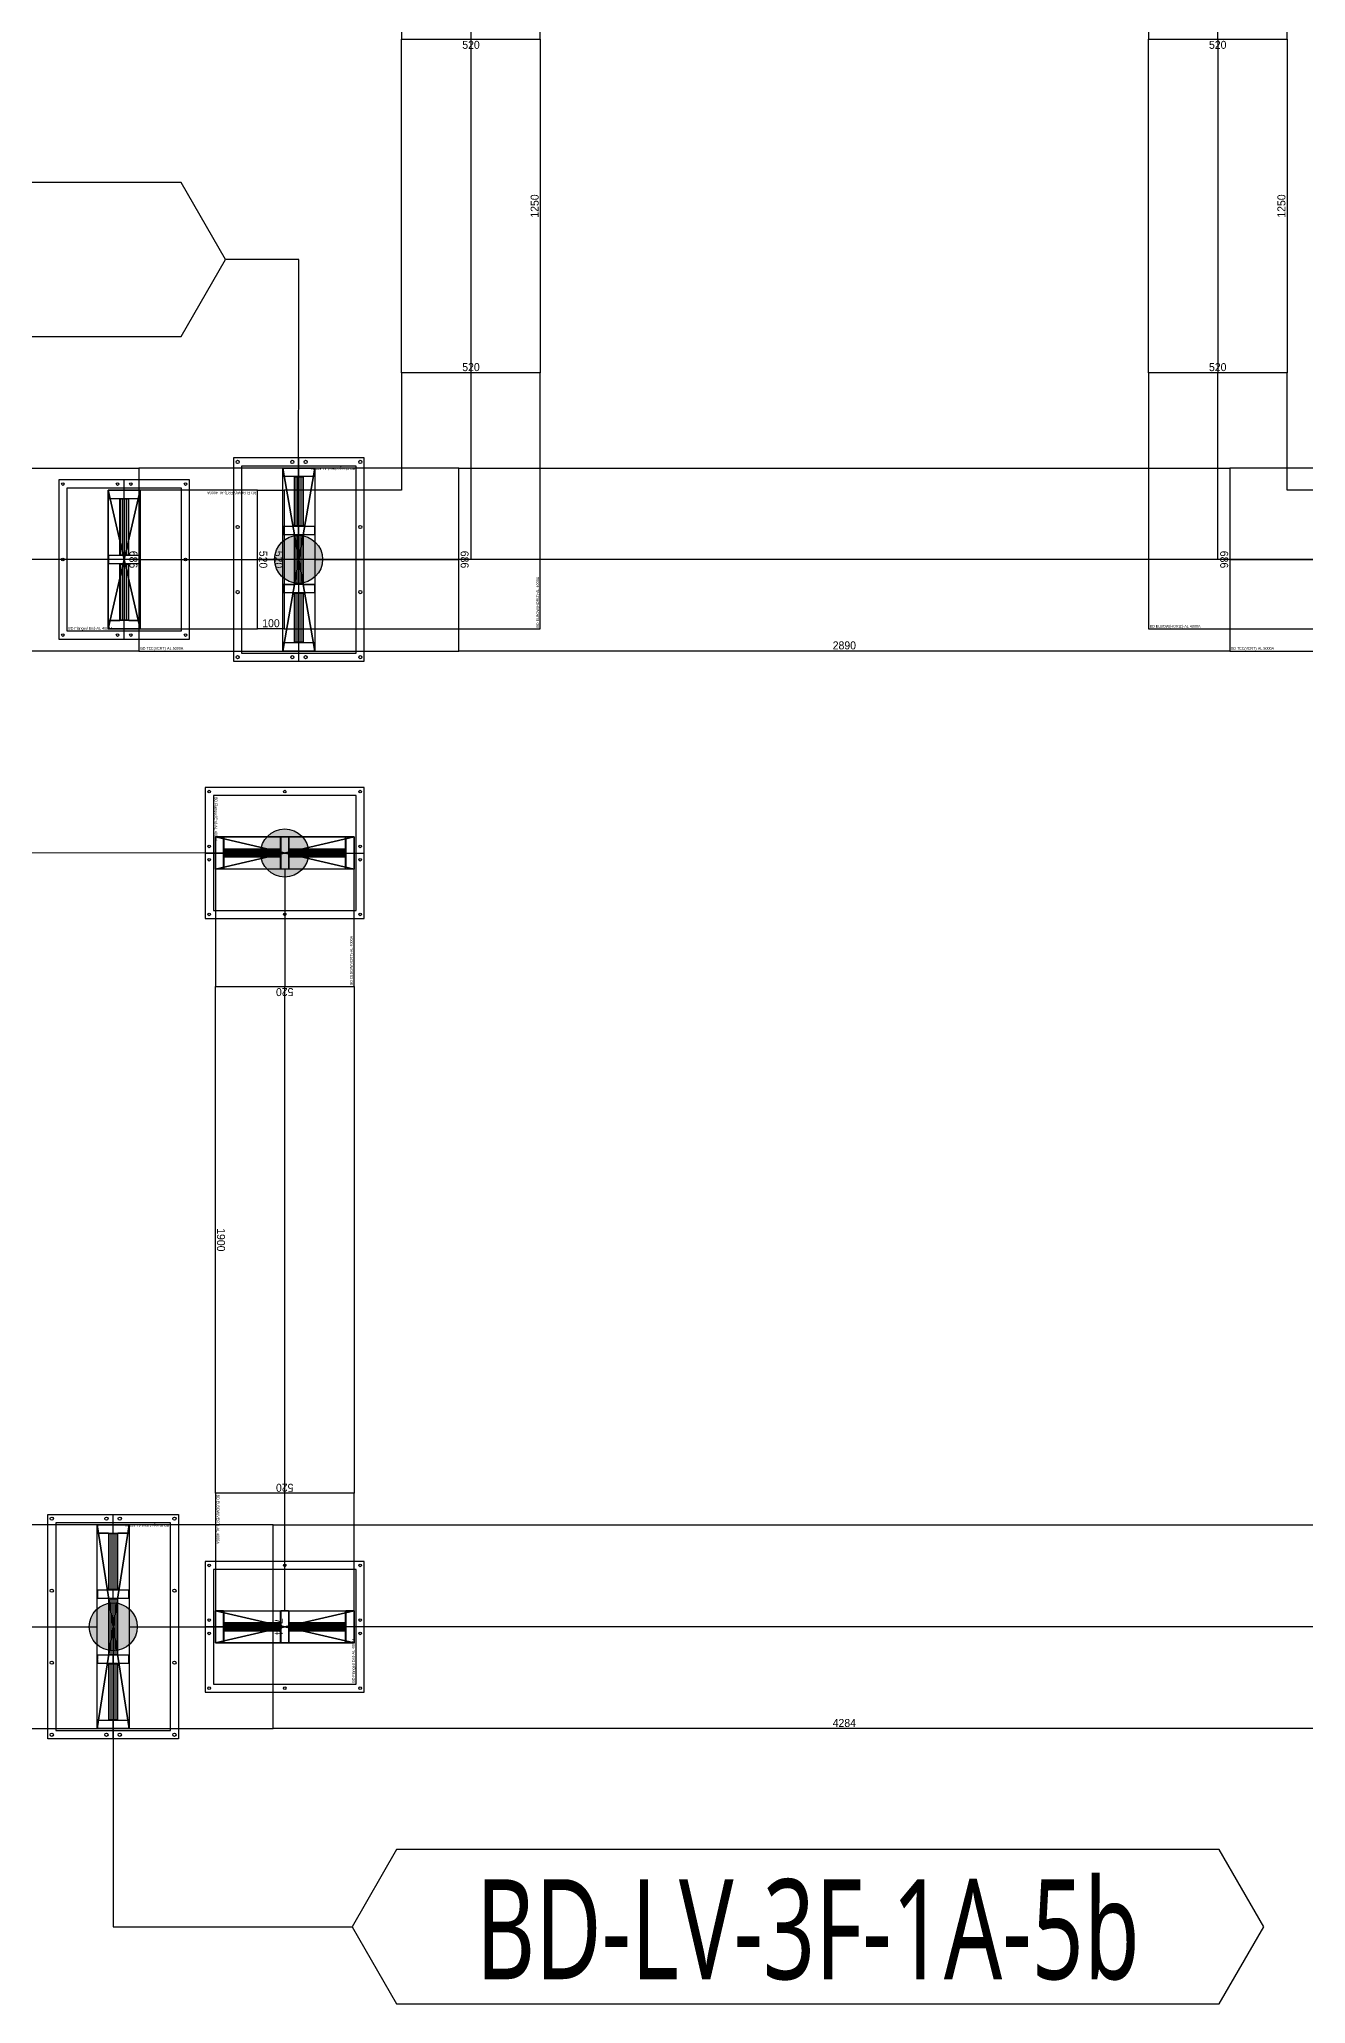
# Model space of a CAD drawing. Header units: millimetres. Extents: x 84228 to 374549, y -351975 to 847575.
# Drawn here: x 131735 to 136484, y 488042 to 495405 of the extents above; entities that cross this region are included whole.
import ezdxf
from ezdxf.enums import TextEntityAlignment as Align

# ---------------------------------------------------------------- set-up
doc = ezdxf.new("R2010")
doc.units = ezdxf.units.MM
doc.header["$LTSCALE"] = 150
doc.layers.get('Defpoints').update_dxf_attribs({"color": 150})
for name, color, linetype in [('-----27 Bus Duct_LV_380-220V', 200, 'Continuous'), ('-----27 Bus Duct_LV_380-220V_IT BACK UP', 2, 'Continuous'), ('-----27 Bus Duct_LV_380-220V_LOAD BANK', 7, 'Continuous'), ('-----99 Cable Schedule', 2, 'Continuous')]:
    doc.layers.add(name, color=color, linetype=linetype)
doc.styles.add('DH', font='malgun.ttf')
doc.styles.add('ELEC', font='Dotum.ttf')
doc.styles.get("Standard").update_dxf_attribs({"font": 'Dotum.ttf'})
doc.dimstyles.new('전기통신참고용-치수', dxfattribs={"dimscale": 15, "dimtxt": 2, "dimasz": 0, "dimexe": 0, "dimexo": 0, "dimgap": 0.4, "dimtad": 4, "dimdec": 0, "dimzin": 0, "dimdsep": 46, "dimtxsty": 'Standard', "dimblk": 'NONE', "dimcen": 0, "dimse1": 1, "dimse2": 1, "dimsd1": 1, "dimsd2": 1, "dimclrd": 8, "dimclre": 8, "dimclrt": 8, "dimadec": 0, "dimazin": 0, "dimtfac": 1, "dimtdec": 0, "dimtix": 1, "dimtmove": 2, "dimatfit": 0, "dimldrblk": 'NONE', "dimfxl": 2, "dimtolj": 1, "dimtzin": 0, "dimarcsym": 0})

# ---------------------------------------------------------------- blocks, each defined once
blk = doc.blocks.new('*U23')
at = {"color": 0}
blk.add_line((0, -298.5), (0, 298.5), dxfattribs=at)
at = {"color": 1}
for p, q in [((60, 260), (-60, -260)), ((-60, 260), (60, -260))]:
    blk.add_line(p, q, dxfattribs=at)
at = {"color": 0}
for points in [[(-245, -298.5), (245, -298.5), (245, 298.5), (-245, 298.5)], [(-215, -267.5), (215, -267.5), (215, 267.5), (-215, 267.5)]]:
    blk.add_lwpolyline(points, close=True, dxfattribs=at)
at = {"color": 1}
blk.add_lwpolyline([(60, -260), (-60, -260), (-60, 260), (60, 260)], close=True, dxfattribs=at)
for points in [[(-60, 14, -0.4142136), (-58, 16), (-17.2, 16, 0.4142136), (-16.2, 17), (-16.2, 227, 0.4142136), (-17.2, 228), (-58, 228, -0.4142136), (-60, 230), (-60, 260, -0.4142136), (-59, 259), (-59, 230, 0.4142136), (-58, 229), (58, 229, 0.4142136), (59, 230), (59, 259, -0.4142136), (60, 260), (60, 230, -0.4142136), (58, 228), (17.2, 228, 0.4142136), (16.2, 227), (16.2, 17, 0.4142136), (17.2, 16), (58, 16, -0.4142136), (60, 14), (60, 2, -0.4142136), (59, 3), (59, 14, 0.4142136), (58, 15), (-58, 15, 0.4142136), (-59, 14), (-59, 3, -0.4142136), (-60, 2), (-60, 2), (-60, 2), (-60, 2)], [(-15.2, 17), (-15.2, 227, -0.4142136), (-14.2, 228), (14.2, 228, -0.4142136), (15.2, 227), (15.2, 17, -0.4142136), (14.2, 16), (-14.2, 16, -0.4142136)], [(-14.2, 18), (-14.2, 226, -0.4142136), (-13.2, 227), (-8.85, 227, -0.4142136), (-7.85, 226), (-7.85, 18, -0.4142136), (-8.85, 17), (-13.2, 17, -0.4142136)], [(-6.85, 18), (-6.85, 226, -0.4142136), (-5.85, 227), (-1.5, 227, -0.4142136), (-0.5, 226), (-0.5, 18, -0.4142136), (-1.5, 17), (-5.85, 17, -0.4142136)], [(0.5, 18), (0.5, 226, -0.4142136), (1.5, 227), (5.85, 227, -0.4142136), (6.85, 226), (6.85, 18, -0.4142136), (5.85, 17), (1.5, 17, -0.4142136)], [(7.85, 18), (7.85, 226, -0.4142136), (8.85, 227), (13.2, 227, -0.4142136), (14.2, 226), (14.2, 18, -0.4142136), (13.2, 17), (8.85, 17, -0.4142136)], [(-60, -230, -0.4142136), (-58, -228), (-17.2, -228, 0.4142136), (-16.2, -227), (-16.2, -17, 0.4142136), (-17.2, -16), (-58, -16, -0.4142136), (-60, -14), (-60, 0, -0.4142136), (-59, -1), (-59, -14, 0.4142136), (-58, -15), (58, -15, 0.4142136), (59, -14), (59, -1, -0.4142136), (60, 0), (60, -14, -0.4142136), (58, -16), (17.2, -16, 0.4142136), (16.2, -17), (16.2, -227, 0.4142136), (17.2, -228), (58, -228, -0.4142136), (60, -230), (60, -260, -0.4142136), (59, -259), (59, -230, 0.4142136), (58, -229), (-58, -229, 0.4142136), (-59, -230), (-59, -259, -0.4142136), (-60, -260), (-60, -260), (-60, -260), (-60, -260)], [(-15.2, -227), (-15.2, -17, -0.4142136), (-14.2, -16), (14.2, -16, -0.4142136), (15.2, -17), (15.2, -227, -0.4142136), (14.2, -228), (-14.2, -228, -0.4142136)], [(-14.2, -226), (-14.2, -18, -0.4142136), (-13.2, -17), (-8.85, -17, -0.4142136), (-7.85, -18), (-7.85, -226, -0.4142136), (-8.85, -227), (-13.2, -227, -0.4142136)], [(-6.85, -226), (-6.85, -18, -0.4142136), (-5.85, -17), (-1.5, -17, -0.4142136), (-0.5, -18), (-0.5, -226, -0.4142136), (-1.5, -227), (-5.85, -227, -0.4142136)], [(0.5, -226), (0.5, -18, -0.4142136), (1.5, -17), (5.85, -17, -0.4142136), (6.85, -18), (6.85, -226, -0.4142136), (5.85, -227), (1.5, -227, -0.4142136)], [(7.85, -226), (7.85, -18, -0.4142136), (8.85, -17), (13.2, -17, -0.4142136), (14.2, -18), (14.2, -226, -0.4142136), (13.2, -227), (8.85, -227, -0.4142136)]]:
    blk.add_lwpolyline(points, format="xyb", close=True, dxfattribs=at)
at = {"color": 0}
for centre in [(-230, 283), (-25, 283), (25, 283), (230, 283), (-230, 0), (230, 0), (-230, -283), (-25, -283), (25, -283), (230, -283)]:
    blk.add_circle(centre, 5, dxfattribs=at)
at = {"color": 0, "style": 'ELEC'}
blk.add_text('BD Flanged End-AL 4000A', height=10, dxfattribs=at).set_placement((-210, -257.5), align=Align.MIDDLE_LEFT)
blk = doc.blocks.new('*U22')
at = {"color": 1}
for p, q in [((340, 260), (220, -260)), ((220, 260), (340, -260))]:
    blk.add_line(p, q, dxfattribs=at)
at = {"color": 0}
blk.add_lwpolyline([(-220, -260), (220, -260), (220, 260), (-220, 260)], close=True, dxfattribs=at)
blk.add_lwpolyline([(220, -260), (340, -260), (340, 260), (220, 260)], dxfattribs=at)
at = {"color": 1}
for points in [[(220, 14, -0.4142136), (222, 16), (262.8, 16, 0.4142136), (263.8, 17), (263.8, 227, 0.4142136), (262.8, 228), (222, 228, -0.4142136), (220, 230), (220, 260, -0.4142136), (221, 259), (221, 230, 0.4142136), (222, 229), (338, 229, 0.4142136), (339, 230), (339, 259, -0.4142136), (340, 260), (340, 230, -0.4142136), (338, 228), (297.2, 228, 0.4142136), (296.2, 227), (296.2, 17, 0.4142136), (297.2, 16), (338, 16, -0.4142136), (340, 14), (340, 2, -0.4142136), (339, 3), (339, 14, 0.4142136), (338, 15), (222, 15, 0.4142136), (221, 14), (221, 3, -0.4142136), (220, 2), (220, 2), (220, 2), (220, 2)], [(264.8, 17), (264.8, 227, -0.4142136), (265.8, 228), (294.2, 228, -0.4142136), (295.2, 227), (295.2, 17, -0.4142136), (294.2, 16), (265.8, 16, -0.4142136)], [(265.8, 18), (265.8, 226, -0.4142136), (266.8, 227), (271.15, 227, -0.4142136), (272.15, 226), (272.15, 18, -0.4142136), (271.15, 17), (266.8, 17, -0.4142136)], [(273.15, 18), (273.15, 226, -0.4142136), (274.15, 227), (278.5, 227, -0.4142136), (279.5, 226), (279.5, 18, -0.4142136), (278.5, 17), (274.15, 17, -0.4142136)], [(280.5, 18), (280.5, 226, -0.4142136), (281.5, 227), (285.85, 227, -0.4142136), (286.85, 226), (286.85, 18, -0.4142136), (285.85, 17), (281.5, 17, -0.4142136)], [(287.85, 18), (287.85, 226, -0.4142136), (288.85, 227), (293.2, 227, -0.4142136), (294.2, 226), (294.2, 18, -0.4142136), (293.2, 17), (288.85, 17, -0.4142136)], [(220, -230, -0.4142136), (222, -228), (262.8, -228, 0.4142136), (263.8, -227), (263.8, -17, 0.4142136), (262.8, -16), (222, -16, -0.4142136), (220, -14), (220, 0, -0.4142136), (221, -1), (221, -14, 0.4142136), (222, -15), (338, -15, 0.4142136), (339, -14), (339, -1, -0.4142136), (340, 0), (340, -14, -0.4142136), (338, -16), (297.2, -16, 0.4142136), (296.2, -17), (296.2, -227, 0.4142136), (297.2, -228), (338, -228, -0.4142136), (340, -230), (340, -260, -0.4142136), (339, -259), (339, -230, 0.4142136), (338, -229), (222, -229, 0.4142136), (221, -230), (221, -259, -0.4142136), (220, -260), (220, -260), (220, -260), (220, -260)], [(264.8, -227), (264.8, -17, -0.4142136), (265.8, -16), (294.2, -16, -0.4142136), (295.2, -17), (295.2, -227, -0.4142136), (294.2, -228), (265.8, -228, -0.4142136)], [(265.8, -226), (265.8, -18, -0.4142136), (266.8, -17), (271.15, -17, -0.4142136), (272.15, -18), (272.15, -226, -0.4142136), (271.15, -227), (266.8, -227, -0.4142136)], [(273.15, -226), (273.15, -18, -0.4142136), (274.15, -17), (278.5, -17, -0.4142136), (279.5, -18), (279.5, -226, -0.4142136), (278.5, -227), (274.15, -227, -0.4142136)], [(280.5, -226), (280.5, -18, -0.4142136), (281.5, -17), (285.85, -17, -0.4142136), (286.85, -18), (286.85, -226, -0.4142136), (285.85, -227), (281.5, -227, -0.4142136)], [(287.85, -226), (287.85, -18, -0.4142136), (288.85, -17), (293.2, -17, -0.4142136), (294.2, -18), (294.2, -226, -0.4142136), (293.2, -227), (288.85, -227, -0.4142136)]]:
    blk.add_lwpolyline(points, format="xyb", close=True, dxfattribs=at)
blk.add_lwpolyline([(220, 0), (-220, 0)], dxfattribs=at)
at = {"color": 0, "style": 'ELEC'}
blk.add_text('BD ELBOW(VERT)-AL 4000A', height=10, dxfattribs=at).set_placement((-215, -250), align=Align.MIDDLE_LEFT)
blk = doc.blocks.new('*U24')
at = {"color": 0}
blk.add_lwpolyline([(-260, -260), (700, -260), (700, 260), (260, 260), (260, 700), (-260, 700)], close=True, dxfattribs=at)
at = {"color": 1}
blk.add_lwpolyline([(700, 0), (0, 0), (0, 700)], dxfattribs=at)
at = {"color": 0, "style": 'ELEC'}
blk.add_text('BD ELBOW(HORIZ)-AL 4000A', height=10, dxfattribs=at).set_placement((-255, -250), align=Align.MIDDLE_LEFT)
blk = doc.blocks.new('*D26')
at = {"layer": 'Defpoints', "color": 0, "transparency": 16777216}
for p in [(0, 3000), (520, 3000), (520, 3000)]:
    blk.add_point(p, dxfattribs=at)
at = {"color": 0, "transparency": 16777216, "insert": (260, 2979), "char_height": 30, "attachment_point": 5}
blk.add_mtext('\\A1;{\\C0;520}', dxfattribs=at)
blk = doc.blocks.new('_None')
blk = doc.blocks.new('*D27')
at = {"layer": 'Defpoints', "color": 0, "transparency": 16777216}
for p in [(520, 3000), (520, 3000), (520, 2900)]:
    blk.add_point(p, dxfattribs=at)
at = {"color": 0, "transparency": 16777216, "insert": (499, 2950), "char_height": 30, "attachment_point": 5, "rotation": 90}
blk.add_mtext('\\A1;{\\C0;100}', dxfattribs=at)
blk = doc.blocks.new('*D28')
at = {"layer": 'Defpoints', "color": 0, "transparency": 16777216}
for p in [(0, 2900), (520, 2900), (520, 2900)]:
    blk.add_point(p, dxfattribs=at)
at = {"color": 0, "transparency": 16777216, "insert": (260, 2921), "char_height": 30, "attachment_point": 5}
blk.add_mtext('\\A1;{\\C0;520}', dxfattribs=at)
blk = doc.blocks.new('*D30')
at = {"layer": 'Defpoints', "color": 0, "transparency": 16777216}
for p in [(0, 4150), (520, 4150), (520, 4150)]:
    blk.add_point(p, dxfattribs=at)
at = {"color": 0, "transparency": 16777216, "insert": (260, 4129), "char_height": 30, "attachment_point": 5}
blk.add_mtext('\\A1;{\\C0;520}', dxfattribs=at)
blk = doc.blocks.new('*D31')
at = {"layer": 'Defpoints', "color": 0, "transparency": 16777216}
for p in [(520, 4150), (520, 4150), (520, 2900)]:
    blk.add_point(p, dxfattribs=at)
at = {"color": 0, "transparency": 16777216, "insert": (499, 3525), "char_height": 30, "attachment_point": 5, "rotation": 90}
blk.add_mtext('\\A1;{\\C0;1250}', dxfattribs=at)
blk = doc.blocks.new('*D32')
at = {"layer": 'Defpoints', "color": 0, "transparency": 16777216}
for p in [(0, 2900), (520, 2900), (520, 2900)]:
    blk.add_point(p, dxfattribs=at)
at = {"color": 0, "transparency": 16777216, "insert": (260, 2921), "char_height": 30, "attachment_point": 5}
blk.add_mtext('\\A1;{\\C0;520}', dxfattribs=at)
blk = doc.blocks.new('*U5')
at = {"color": 1}
for p, q in [((60, 382), (-60, -382)), ((-60, 382), (60, -382))]:
    blk.add_line(p, q, dxfattribs=at)
at = {"color": 0}
blk.add_line((0, 420.5), (0, -420.5), dxfattribs=at)
for points in [[(245, -420.5), (-245, -420.5), (-245, 420.5), (245, 420.5)], [(-215, -389.5), (215, -389.5), (215, 389.5), (-215, 389.5)]]:
    blk.add_lwpolyline(points, close=True, dxfattribs=at)
at = {"color": 1}
blk.add_lwpolyline([(60, -382), (-60, -382), (-60, 382), (60, 382)], close=True, dxfattribs=at)
for points in [[(-60, 136, -0.4142136), (-58, 138), (-17.2, 138, 0.4142136), (-16.2, 139), (-16.2, 349, 0.4142136), (-17.2, 350), (-58, 350, -0.4142136), (-60, 352), (-60, 382, -0.4142136), (-59, 381), (-59, 352, 0.4142136), (-58, 351), (58, 351, 0.4142136), (59, 352), (59, 381, -0.4142136), (60, 382), (60, 352, -0.4142136), (58, 350), (17.2, 350, 0.4142136), (16.2, 349), (16.2, 139, 0.4142136), (17.2, 138), (58, 138, -0.4142136), (60, 136), (60, 124, -0.4142136), (59, 125), (59, 136, 0.4142136), (58, 137), (-58, 137, 0.4142136), (-59, 136), (-59, 125, -0.4142136), (-60, 124), (-60, 124), (-60, 124), (-60, 124)], [(-15.2, 139), (-15.2, 349, -0.4142136), (-14.2, 350), (14.2, 350, -0.4142136), (15.2, 349), (15.2, 139, -0.4142136), (14.2, 138), (-14.2, 138, -0.4142136)], [(-14.2, 140), (-14.2, 348, -0.4142136), (-13.2, 349), (-8.85, 349, -0.4142136), (-7.85, 348), (-7.85, 140, -0.4142136), (-8.85, 139), (-13.2, 139, -0.4142136)], [(-6.85, 140), (-6.85, 348, -0.4142136), (-5.85, 349), (-1.5, 349, -0.4142136), (-0.5, 348), (-0.5, 140, -0.4142136), (-1.5, 139), (-5.85, 139, -0.4142136)], [(0.5, 140), (0.5, 348, -0.4142136), (1.5, 349), (5.85, 349, -0.4142136), (6.85, 348), (6.85, 140, -0.4142136), (5.85, 139), (1.5, 139, -0.4142136)], [(7.85, 140), (7.85, 348, -0.4142136), (8.85, 349), (13.2, 349, -0.4142136), (14.2, 348), (14.2, 140, -0.4142136), (13.2, 139), (8.85, 139, -0.4142136)], [(-60, -108, -0.4142136), (-58, -106), (-17.2, -106, 0.4142136), (-16.2, -105), (-16.2, 105, 0.4142136), (-17.2, 106), (-58, 106, -0.4142136), (-60, 108), (-60, 122, -0.4142136), (-59, 121), (-59, 108, 0.4142136), (-58, 107), (58, 107, 0.4142136), (59, 108), (59, 121, -0.4142136), (60, 122), (60, 108, -0.4142136), (58, 106), (17.2, 106, 0.4142136), (16.2, 105), (16.2, -105, 0.4142136), (17.2, -106), (58, -106, -0.4142136), (60, -108), (60, -121, -0.4142136), (59, -120), (59, -108, 0.4142136), (58, -107), (-58, -107, 0.4142136), (-59, -108), (-59, -120, -0.4142136), (-60, -121), (-60, -121), (-60, -121), (-60, -121)], [(-15.2, -105), (-15.2, 105, -0.4142136), (-14.2, 106), (14.2, 106, -0.4142136), (15.2, 105), (15.2, -105, -0.4142136), (14.2, -106), (-14.2, -106, -0.4142136)], [(-14.2, -104), (-14.2, 104, -0.4142136), (-13.2, 105), (-8.85, 105, -0.4142136), (-7.85, 104), (-7.85, -104, -0.4142136), (-8.85, -105), (-13.2, -105, -0.4142136)], [(-6.85, -104), (-6.85, 104, -0.4142136), (-5.85, 105), (-1.5, 105, -0.4142136), (-0.5, 104), (-0.5, -104, -0.4142136), (-1.5, -105), (-5.85, -105, -0.4142136)], [(0.5, -104), (0.5, 104, -0.4142136), (1.5, 105), (5.85, 105, -0.4142136), (6.85, 104), (6.85, -104, -0.4142136), (5.85, -105), (1.5, -105, -0.4142136)], [(7.85, -104), (7.85, 104, -0.4142136), (8.85, 105), (13.2, 105, -0.4142136), (14.2, 104), (14.2, -104, -0.4142136), (13.2, -105), (8.85, -105, -0.4142136)], [(-60, -352, -0.4142136), (-58, -350), (-17.2, -350, 0.4142136), (-16.2, -349), (-16.2, -139, 0.4142136), (-17.2, -138), (-58, -138, -0.4142136), (-60, -136), (-60, -123, -0.4142136), (-59, -124), (-59, -136, 0.4142136), (-58, -137), (58, -137, 0.4142136), (59, -136), (59, -124, -0.4142136), (60, -123), (60, -136, -0.4142136), (58, -138), (17.2, -138, 0.4142136), (16.2, -139), (16.2, -349, 0.4142136), (17.2, -350), (58, -350, -0.4142136), (60, -352), (60, -382, -0.4142136), (59, -381), (59, -352, 0.4142136), (58, -351), (-58, -351, 0.4142136), (-59, -352), (-59, -381, -0.4142136), (-60, -382), (-60, -382), (-60, -382), (-60, -382)], [(-15.2, -349), (-15.2, -139, -0.4142136), (-14.2, -138), (14.2, -138, -0.4142136), (15.2, -139), (15.2, -349, -0.4142136), (14.2, -350), (-14.2, -350, -0.4142136)], [(-14.2, -348), (-14.2, -140, -0.4142136), (-13.2, -139), (-8.85, -139, -0.4142136), (-7.85, -140), (-7.85, -348, -0.4142136), (-8.85, -349), (-13.2, -349, -0.4142136)], [(-6.85, -348), (-6.85, -140, -0.4142136), (-5.85, -139), (-1.5, -139, -0.4142136), (-0.5, -140), (-0.5, -348, -0.4142136), (-1.5, -349), (-5.85, -349, -0.4142136)], [(0.5, -348), (0.5, -140, -0.4142136), (1.5, -139), (5.85, -139, -0.4142136), (6.85, -140), (6.85, -348, -0.4142136), (5.85, -349), (1.5, -349, -0.4142136)], [(7.85, -348), (7.85, -140, -0.4142136), (8.85, -139), (13.2, -139, -0.4142136), (14.2, -140), (14.2, -348, -0.4142136), (13.2, -349), (8.85, -349, -0.4142136)]]:
    blk.add_lwpolyline(points, format="xyb", close=True, dxfattribs=at)
at = {"color": 0}
for centre in [(-230, 405), (-25, 405), (25, 405), (230, 405), (-230, 135), (230, 135), (-230, -135), (230, -135), (-230, -405), (-25, -405), (25, -405), (230, -405)]:
    blk.add_circle(centre, 6, dxfattribs=at)
at = {"color": 0, "style": 'ELEC'}
blk.add_text('BD Flanged End-AL 6300A', height=10, dxfattribs=at).set_placement((-210, -379.5), align=Align.MIDDLE_LEFT)
blk = doc.blocks.new('*D398')
at = {"layer": 'Defpoints', "color": 0, "transparency": 16777216}
for p in [(0, 4800), (520, 4800), (520, 4800)]:
    blk.add_point(p, dxfattribs=at)
at = {"color": 0, "transparency": 16777216, "insert": (260, 4779), "char_height": 30, "attachment_point": 5}
blk.add_mtext('\\A1;{\\C0;520}', dxfattribs=at)
blk = doc.blocks.new('*D399')
at = {"layer": 'Defpoints', "color": 0, "transparency": 16777216}
for p in [(520, 4800), (520, 4800), (520, 2900)]:
    blk.add_point(p, dxfattribs=at)
at = {"color": 0, "transparency": 16777216, "insert": (499, 3850), "char_height": 30, "attachment_point": 5, "rotation": 90}
blk.add_mtext('\\A1;{\\C0;1900}', dxfattribs=at)
blk = doc.blocks.new('*D400')
at = {"layer": 'Defpoints', "color": 0, "transparency": 16777216}
for p in [(0, 2900), (520, 2900), (520, 2900)]:
    blk.add_point(p, dxfattribs=at)
at = {"color": 0, "transparency": 16777216, "insert": (260, 2921), "char_height": 30, "attachment_point": 5}
blk.add_mtext('\\A1;{\\C0;520}', dxfattribs=at)
blk = doc.blocks.new('*D215')
at = {"layer": 'Defpoints', "color": 0, "transparency": 16777216}
for p in [(0, 5896.7), (686, 5896.7), (686, 5896.7)]:
    blk.add_point(p, dxfattribs=at)
at = {"color": 0, "transparency": 16777216, "insert": (343, 5875.7), "char_height": 30, "attachment_point": 5}
blk.add_mtext('\\A1;{\\C0;686}', dxfattribs=at)
blk = doc.blocks.new('*D216')
at = {"layer": 'Defpoints', "color": 0, "transparency": 16777216}
for p in [(686, 5896.7), (686, 5896.7), (686, 986.7)]:
    blk.add_point(p, dxfattribs=at)
at = {"color": 0, "transparency": 16777216, "insert": (665, 3441.7), "char_height": 30, "attachment_point": 5, "rotation": 90}
blk.add_mtext('\\A1;{\\C0;4910}', dxfattribs=at)
blk = doc.blocks.new('*U79')
at = {"color": 0}
blk.add_line((0, 381.5), (0, -381.5), dxfattribs=at)
at = {"color": 1}
for p, q in [((60, 343), (-60, -343)), ((-60, 343), (60, -343))]:
    blk.add_line(p, q, dxfattribs=at)
at = {"color": 0}
for points in [[(-245, -381.5), (245, -381.5), (245, 381.5), (-245, 381.5)], [(-215, -350.5), (215, -350.5), (215, 350.5), (-215, 350.5)]]:
    blk.add_lwpolyline(points, close=True, dxfattribs=at)
at = {"color": 1}
blk.add_lwpolyline([(60, -343), (-60, -343), (-60, 343), (60, 343)], close=True, dxfattribs=at)
for points in [[(-60, 123, -0.4142136), (-58, 125), (-17.2, 125, 0.4142136), (-16.2, 126), (-16.2, 310, 0.4142136), (-17.2, 311), (-58, 311, -0.4142136), (-60, 313), (-60, 343, -0.4142136), (-59, 342), (-59, 313, 0.4142136), (-58, 312), (58, 312, 0.4142136), (59, 313), (59, 342, -0.4142136), (60, 343), (60, 313, -0.4142136), (58, 311), (17.2, 311, 0.4142136), (16.2, 310), (16.2, 126, 0.4142136), (17.2, 125), (58, 125, -0.4142136), (60, 123), (60, 111, -0.4142136), (59, 112), (59, 123, 0.4142136), (58, 124), (-58, 124, 0.4142136), (-59, 123), (-59, 112, -0.4142136), (-60, 111), (-60, 111), (-60, 111), (-60, 111)], [(-15.2, 126), (-15.2, 310, -0.4142136), (-14.2, 311), (14.2, 311, -0.4142136), (15.2, 310), (15.2, 126, -0.4142136), (14.2, 125), (-14.2, 125, -0.4142136)], [(-14.2, 127), (-14.2, 309, -0.4142136), (-13.2, 310), (-8.85, 310, -0.4142136), (-7.85, 309), (-7.85, 127, -0.4142136), (-8.85, 126), (-13.2, 126, -0.4142136)], [(-6.85, 127), (-6.85, 309, -0.4142136), (-5.85, 310), (-1.5, 310, -0.4142136), (-0.5, 309), (-0.5, 127, -0.4142136), (-1.5, 126), (-5.85, 126, -0.4142136)], [(0.5, 127), (0.5, 309, -0.4142136), (1.5, 310), (5.85, 310, -0.4142136), (6.85, 309), (6.85, 127, -0.4142136), (5.85, 126), (1.5, 126, -0.4142136)], [(7.85, 127), (7.85, 309, -0.4142136), (8.85, 310), (13.2, 310, -0.4142136), (14.2, 309), (14.2, 127, -0.4142136), (13.2, 126), (8.85, 126, -0.4142136)], [(-60, -95, -0.4142136), (-58, -93), (-17.2, -93, 0.4142136), (-16.2, -92), (-16.2, 92, 0.4142136), (-17.2, 93), (-58, 93, -0.4142136), (-60, 95), (-60, 109, -0.4142136), (-59, 108), (-59, 95, 0.4142136), (-58, 94), (58, 94, 0.4142136), (59, 95), (59, 108, -0.4142136), (60, 109), (60, 95, -0.4142136), (58, 93), (17.2, 93, 0.4142136), (16.2, 92), (16.2, -92, 0.4142136), (17.2, -93), (58, -93, -0.4142136), (60, -95), (60, -108, -0.4142136), (59, -107), (59, -95, 0.4142136), (58, -94), (-58, -94, 0.4142136), (-59, -95), (-59, -107, -0.4142136), (-60, -108), (-60, -108), (-60, -108), (-60, -108)], [(-15.2, -92), (-15.2, 92, -0.4142136), (-14.2, 93), (14.2, 93, -0.4142136), (15.2, 92), (15.2, -92, -0.4142136), (14.2, -93), (-14.2, -93, -0.4142136)], [(-14.2, -91), (-14.2, 91, -0.4142136), (-13.2, 92), (-8.85, 92, -0.4142136), (-7.85, 91), (-7.85, -91, -0.4142136), (-8.85, -92), (-13.2, -92, -0.4142136)], [(-6.85, -91), (-6.85, 91, -0.4142136), (-5.85, 92), (-1.5, 92, -0.4142136), (-0.5, 91), (-0.5, -91, -0.4142136), (-1.5, -92), (-5.85, -92, -0.4142136)], [(0.5, -91), (0.5, 91, -0.4142136), (1.5, 92), (5.85, 92, -0.4142136), (6.85, 91), (6.85, -91, -0.4142136), (5.85, -92), (1.5, -92, -0.4142136)], [(7.85, -91), (7.85, 91, -0.4142136), (8.85, 92), (13.2, 92, -0.4142136), (14.2, 91), (14.2, -91, -0.4142136), (13.2, -92), (8.85, -92, -0.4142136)], [(-60, -313, -0.4142136), (-58, -311), (-17.2, -311, 0.4142136), (-16.2, -310), (-16.2, -126, 0.4142136), (-17.2, -125), (-58, -125, -0.4142136), (-60, -123), (-60, -110, -0.4142136), (-59, -111), (-59, -123, 0.4142136), (-58, -124), (58, -124, 0.4142136), (59, -123), (59, -111, -0.4142136), (60, -110), (60, -123, -0.4142136), (58, -125), (17.2, -125, 0.4142136), (16.2, -126), (16.2, -310, 0.4142136), (17.2, -311), (58, -311, -0.4142136), (60, -313), (60, -343, -0.4142136), (59, -342), (59, -313, 0.4142136), (58, -312), (-58, -312, 0.4142136), (-59, -313), (-59, -342, -0.4142136), (-60, -343), (-60, -343), (-60, -343), (-60, -343)], [(-15.2, -310), (-15.2, -126, -0.4142136), (-14.2, -125), (14.2, -125, -0.4142136), (15.2, -126), (15.2, -310, -0.4142136), (14.2, -311), (-14.2, -311, -0.4142136)], [(-14.2, -309), (-14.2, -127, -0.4142136), (-13.2, -126), (-8.85, -126, -0.4142136), (-7.85, -127), (-7.85, -309, -0.4142136), (-8.85, -310), (-13.2, -310, -0.4142136)], [(-6.85, -309), (-6.85, -127, -0.4142136), (-5.85, -126), (-1.5, -126, -0.4142136), (-0.5, -127), (-0.5, -309, -0.4142136), (-1.5, -310), (-5.85, -310, -0.4142136)], [(0.5, -309), (0.5, -127, -0.4142136), (1.5, -126), (5.85, -126, -0.4142136), (6.85, -127), (6.85, -309, -0.4142136), (5.85, -310), (1.5, -310, -0.4142136)], [(7.85, -309), (7.85, -127, -0.4142136), (8.85, -126), (13.2, -126, -0.4142136), (14.2, -127), (14.2, -309, -0.4142136), (13.2, -310), (8.85, -310, -0.4142136)]]:
    blk.add_lwpolyline(points, format="xyb", close=True, dxfattribs=at)
at = {"color": 0}
for centre in [(-230, 366), (-25, 366), (25, 366), (230, 366), (-230, 122), (230, 122), (-230, -122), (230, -122), (-230, -366), (-25, -366), (25, -366), (230, -366)]:
    blk.add_circle(centre, 6, dxfattribs=at)
at = {"color": 0, "style": 'ELEC'}
blk.add_text('BD Flanged End-AL 5000A', height=10, dxfattribs=at).set_placement((-210, -340.5), align=Align.MIDDLE_LEFT)
blk = doc.blocks.new('*U351')
at = {"color": 1}
for p, q in [((390, 343), (270, -343)), ((270, 343), (390, -343)), ((-270, 0), (270, 0)), ((390, 0), (930, 0))]:
    blk.add_line(p, q, dxfattribs=at)
at = {"color": 0}
for points in [[(-270, -343), (270, -343), (270, 343), (-270, 343)], [(390, -343), (930, -343), (930, 343), (390, 343)]]:
    blk.add_lwpolyline(points, close=True, dxfattribs=at)
for points in [[(390, 343), (270, 343)], [(270, -343), (390, -343)]]:
    blk.add_lwpolyline(points, dxfattribs=at)
at = {"color": 1}
for points in [[(270, 123, -0.4142136), (272, 125), (312.8, 125, 0.4142136), (313.8, 126), (313.8, 310, 0.4142136), (312.8, 311), (272, 311, -0.4142136), (270, 313), (270, 343, -0.4142136), (271, 342), (271, 313, 0.4142136), (272, 312), (388, 312, 0.4142136), (389, 313), (389, 342, -0.4142136), (390, 343), (390, 313, -0.4142136), (388, 311), (347.2, 311, 0.4142136), (346.2, 310), (346.2, 126, 0.4142136), (347.2, 125), (388, 125, -0.4142136), (390, 123), (390, 111, -0.4142136), (389, 112), (389, 123, 0.4142136), (388, 124), (272, 124, 0.4142136), (271, 123), (271, 112, -0.4142136), (270, 111), (270, 111), (270, 111), (270, 111)], [(314.8, 126), (314.8, 310, -0.4142136), (315.8, 311), (344.2, 311, -0.4142136), (345.2, 310), (345.2, 126, -0.4142136), (344.2, 125), (315.8, 125, -0.4142136)], [(315.8, 127), (315.8, 309, -0.4142136), (316.8, 310), (321.15, 310, -0.4142136), (322.15, 309), (322.15, 127, -0.4142136), (321.15, 126), (316.8, 126, -0.4142136)], [(323.15, 127), (323.15, 309, -0.4142136), (324.15, 310), (328.5, 310, -0.4142136), (329.5, 309), (329.5, 127, -0.4142136), (328.5, 126), (324.15, 126, -0.4142136)], [(330.5, 127), (330.5, 309, -0.4142136), (331.5, 310), (335.85, 310, -0.4142136), (336.85, 309), (336.85, 127, -0.4142136), (335.85, 126), (331.5, 126, -0.4142136)], [(337.85, 127), (337.85, 309, -0.4142136), (338.85, 310), (343.2, 310, -0.4142136), (344.2, 309), (344.2, 127, -0.4142136), (343.2, 126), (338.85, 126, -0.4142136)], [(270, -95, -0.4142136), (272, -93), (312.8, -93, 0.4142136), (313.8, -92), (313.8, 92, 0.4142136), (312.8, 93), (272, 93, -0.4142136), (270, 95), (270, 109, -0.4142136), (271, 108), (271, 95, 0.4142136), (272, 94), (388, 94, 0.4142136), (389, 95), (389, 108, -0.4142136), (390, 109), (390, 95, -0.4142136), (388, 93), (347.2, 93, 0.4142136), (346.2, 92), (346.2, -92, 0.4142136), (347.2, -93), (388, -93, -0.4142136), (390, -95), (390, -108, -0.4142136), (389, -107), (389, -95, 0.4142136), (388, -94), (272, -94, 0.4142136), (271, -95), (271, -107, -0.4142136), (270, -108), (270, -108), (270, -108), (270, -108)], [(314.8, -92), (314.8, 92, -0.4142136), (315.8, 93), (344.2, 93, -0.4142136), (345.2, 92), (345.2, -92, -0.4142136), (344.2, -93), (315.8, -93, -0.4142136)], [(315.8, -91), (315.8, 91, -0.4142136), (316.8, 92), (321.15, 92, -0.4142136), (322.15, 91), (322.15, -91, -0.4142136), (321.15, -92), (316.8, -92, -0.4142136)], [(323.15, -91), (323.15, 91, -0.4142136), (324.15, 92), (328.5, 92, -0.4142136), (329.5, 91), (329.5, -91, -0.4142136), (328.5, -92), (324.15, -92, -0.4142136)], [(330.5, -91), (330.5, 91, -0.4142136), (331.5, 92), (335.85, 92, -0.4142136), (336.85, 91), (336.85, -91, -0.4142136), (335.85, -92), (331.5, -92, -0.4142136)], [(337.85, -91), (337.85, 91, -0.4142136), (338.85, 92), (343.2, 92, -0.4142136), (344.2, 91), (344.2, -91, -0.4142136), (343.2, -92), (338.85, -92, -0.4142136)], [(270, -313, -0.4142136), (272, -311), (312.8, -311, 0.4142136), (313.8, -310), (313.8, -126, 0.4142136), (312.8, -125), (272, -125, -0.4142136), (270, -123), (270, -110, -0.4142136), (271, -111), (271, -123, 0.4142136), (272, -124), (388, -124, 0.4142136), (389, -123), (389, -111, -0.4142136), (390, -110), (390, -123, -0.4142136), (388, -125), (347.2, -125, 0.4142136), (346.2, -126), (346.2, -310, 0.4142136), (347.2, -311), (388, -311, -0.4142136), (390, -313), (390, -343, -0.4142136), (389, -342), (389, -313, 0.4142136), (388, -312), (272, -312, 0.4142136), (271, -313), (271, -342, -0.4142136), (270, -343), (270, -343), (270, -343), (270, -343)], [(314.8, -310), (314.8, -126, -0.4142136), (315.8, -125), (344.2, -125, -0.4142136), (345.2, -126), (345.2, -310, -0.4142136), (344.2, -311), (315.8, -311, -0.4142136)], [(315.8, -309), (315.8, -127, -0.4142136), (316.8, -126), (321.15, -126, -0.4142136), (322.15, -127), (322.15, -309, -0.4142136), (321.15, -310), (316.8, -310, -0.4142136)], [(323.15, -309), (323.15, -127, -0.4142136), (324.15, -126), (328.5, -126, -0.4142136), (329.5, -127), (329.5, -309, -0.4142136), (328.5, -310), (324.15, -310, -0.4142136)], [(330.5, -309), (330.5, -127, -0.4142136), (331.5, -126), (335.85, -126, -0.4142136), (336.85, -127), (336.85, -309, -0.4142136), (335.85, -310), (331.5, -310, -0.4142136)], [(337.85, -309), (337.85, -127, -0.4142136), (338.85, -126), (343.2, -126, -0.4142136), (344.2, -127), (344.2, -309, -0.4142136), (343.2, -310), (338.85, -310, -0.4142136)]]:
    blk.add_lwpolyline(points, format="xyb", close=True, dxfattribs=at)
at = {"color": 0, "style": 'ELEC'}
blk.add_text('BD TEE(VERT)-AL 5000A', height=10, dxfattribs=at).set_placement((-265, -333), align=Align.MIDDLE_LEFT)
blk = doc.blocks.new('*D227')
at = {"layer": 'Defpoints', "color": 0, "transparency": 16777216}
for p in [(0, 3061.3), (686, 3061.3), (686, 3061.3)]:
    blk.add_point(p, dxfattribs=at)
at = {"color": 0, "transparency": 16777216, "insert": (343, 3040.3), "char_height": 30, "attachment_point": 5}
blk.add_mtext('\\A1;{\\C0;686}', dxfattribs=at)
blk = doc.blocks.new('*D228')
at = {"layer": 'Defpoints', "color": 0, "transparency": 16777216}
for p in [(686, 3061.3), (686, 3061.3), (686, 171.3)]:
    blk.add_point(p, dxfattribs=at)
at = {"color": 0, "transparency": 16777216, "insert": (665, 1616.3), "char_height": 30, "attachment_point": 5, "rotation": 90}
blk.add_mtext('\\A1;{\\C0;2890}', dxfattribs=at)
blk = doc.blocks.new('*D229')
at = {"layer": 'Defpoints', "color": 0, "transparency": 16777216}
for p in [(0, 171.3), (686, 171.3), (686, 171.3)]:
    blk.add_point(p, dxfattribs=at)
at = {"color": 0, "transparency": 16777216, "insert": (343, 192.3), "char_height": 30, "attachment_point": 5}
blk.add_mtext('\\A1;{\\C0;686}', dxfattribs=at)
blk = doc.blocks.new('A$C9a0ab699')
h = blk.add_hatch(color=0)
edge = h.paths.add_edge_path()
edge.add_arc((0, 0), 64, 720, 1080, ccw=False)
at = {"color": 0}
blk.add_circle((0, 0), 64, dxfattribs=at)
blk = doc.blocks.new('*U114')
at = {"color": 1}
for p, q in [((390, 382), (270, -382)), ((270, 382), (390, -382)), ((-270, 0), (270, 0)), ((390, 0), (930, 0))]:
    blk.add_line(p, q, dxfattribs=at)
at = {"color": 0}
for points in [[(-270, -382), (270, -382), (270, 382), (-270, 382)], [(390, -382), (930, -382), (930, 382), (390, 382)]]:
    blk.add_lwpolyline(points, close=True, dxfattribs=at)
for points in [[(390, 382), (270, 382)], [(270, -382), (390, -382)]]:
    blk.add_lwpolyline(points, dxfattribs=at)
at = {"color": 1}
for points in [[(270, 136, -0.4142136), (272, 138), (312.8, 138, 0.4142136), (313.8, 139), (313.8, 349, 0.4142136), (312.8, 350), (272, 350, -0.4142136), (270, 352), (270, 382, -0.4142136), (271, 381), (271, 352, 0.4142136), (272, 351), (388, 351, 0.4142136), (389, 352), (389, 381, -0.4142136), (390, 382), (390, 352, -0.4142136), (388, 350), (347.2, 350, 0.4142136), (346.2, 349), (346.2, 139, 0.4142136), (347.2, 138), (388, 138, -0.4142136), (390, 136), (390, 124, -0.4142136), (389, 125), (389, 136, 0.4142136), (388, 137), (272, 137, 0.4142136), (271, 136), (271, 125, -0.4142136), (270, 124), (270, 124), (270, 124), (270, 124)], [(314.8, 139), (314.8, 349, -0.4142136), (315.8, 350), (344.2, 350, -0.4142136), (345.2, 349), (345.2, 139, -0.4142136), (344.2, 138), (315.8, 138, -0.4142136)], [(315.8, 140), (315.8, 348, -0.4142136), (316.8, 349), (321.15, 349, -0.4142136), (322.15, 348), (322.15, 140, -0.4142136), (321.15, 139), (316.8, 139, -0.4142136)], [(323.15, 140), (323.15, 348, -0.4142136), (324.15, 349), (328.5, 349, -0.4142136), (329.5, 348), (329.5, 140, -0.4142136), (328.5, 139), (324.15, 139, -0.4142136)], [(330.5, 140), (330.5, 348, -0.4142136), (331.5, 349), (335.85, 349, -0.4142136), (336.85, 348), (336.85, 140, -0.4142136), (335.85, 139), (331.5, 139, -0.4142136)], [(337.85, 140), (337.85, 348, -0.4142136), (338.85, 349), (343.2, 349, -0.4142136), (344.2, 348), (344.2, 140, -0.4142136), (343.2, 139), (338.85, 139, -0.4142136)], [(270, -108, -0.4142136), (272, -106), (312.8, -106, 0.4142136), (313.8, -105), (313.8, 105, 0.4142136), (312.8, 106), (272, 106, -0.4142136), (270, 108), (270, 122, -0.4142136), (271, 121), (271, 108, 0.4142136), (272, 107), (388, 107, 0.4142136), (389, 108), (389, 121, -0.4142136), (390, 122), (390, 108, -0.4142136), (388, 106), (347.2, 106, 0.4142136), (346.2, 105), (346.2, -105, 0.4142136), (347.2, -106), (388, -106, -0.4142136), (390, -108), (390, -121, -0.4142136), (389, -120), (389, -108, 0.4142136), (388, -107), (272, -107, 0.4142136), (271, -108), (271, -120, -0.4142136), (270, -121), (270, -121), (270, -121), (270, -121)], [(314.8, -105), (314.8, 105, -0.4142136), (315.8, 106), (344.2, 106, -0.4142136), (345.2, 105), (345.2, -105, -0.4142136), (344.2, -106), (315.8, -106, -0.4142136)], [(315.8, -104), (315.8, 104, -0.4142136), (316.8, 105), (321.15, 105, -0.4142136), (322.15, 104), (322.15, -104, -0.4142136), (321.15, -105), (316.8, -105, -0.4142136)], [(323.15, -104), (323.15, 104, -0.4142136), (324.15, 105), (328.5, 105, -0.4142136), (329.5, 104), (329.5, -104, -0.4142136), (328.5, -105), (324.15, -105, -0.4142136)], [(330.5, -104), (330.5, 104, -0.4142136), (331.5, 105), (335.85, 105, -0.4142136), (336.85, 104), (336.85, -104, -0.4142136), (335.85, -105), (331.5, -105, -0.4142136)], [(337.85, -104), (337.85, 104, -0.4142136), (338.85, 105), (343.2, 105, -0.4142136), (344.2, 104), (344.2, -104, -0.4142136), (343.2, -105), (338.85, -105, -0.4142136)], [(270, -352, -0.4142136), (272, -350), (312.8, -350, 0.4142136), (313.8, -349), (313.8, -139, 0.4142136), (312.8, -138), (272, -138, -0.4142136), (270, -136), (270, -123, -0.4142136), (271, -124), (271, -136, 0.4142136), (272, -137), (388, -137, 0.4142136), (389, -136), (389, -124, -0.4142136), (390, -123), (390, -136, -0.4142136), (388, -138), (347.2, -138, 0.4142136), (346.2, -139), (346.2, -349, 0.4142136), (347.2, -350), (388, -350, -0.4142136), (390, -352), (390, -382, -0.4142136), (389, -381), (389, -352, 0.4142136), (388, -351), (272, -351, 0.4142136), (271, -352), (271, -381, -0.4142136), (270, -382), (270, -382), (270, -382), (270, -382)], [(314.8, -349), (314.8, -139, -0.4142136), (315.8, -138), (344.2, -138, -0.4142136), (345.2, -139), (345.2, -349, -0.4142136), (344.2, -350), (315.8, -350, -0.4142136)], [(315.8, -348), (315.8, -140, -0.4142136), (316.8, -139), (321.15, -139, -0.4142136), (322.15, -140), (322.15, -348, -0.4142136), (321.15, -349), (316.8, -349, -0.4142136)], [(323.15, -348), (323.15, -140, -0.4142136), (324.15, -139), (328.5, -139, -0.4142136), (329.5, -140), (329.5, -348, -0.4142136), (328.5, -349), (324.15, -349, -0.4142136)], [(330.5, -348), (330.5, -140, -0.4142136), (331.5, -139), (335.85, -139, -0.4142136), (336.85, -140), (336.85, -348, -0.4142136), (335.85, -349), (331.5, -349, -0.4142136)], [(337.85, -348), (337.85, -140, -0.4142136), (338.85, -139), (343.2, -139, -0.4142136), (344.2, -140), (344.2, -348, -0.4142136), (343.2, -349), (338.85, -349, -0.4142136)]]:
    blk.add_lwpolyline(points, format="xyb", close=True, dxfattribs=at)
at = {"color": 0, "style": 'ELEC'}
blk.add_text('BD TEE(VERT)-AL 6300A', height=10, dxfattribs=at).set_placement((-265, -372), align=Align.MIDDLE_LEFT)
blk = doc.blocks.new('*D422')
at = {"layer": 'Defpoints', "color": 0, "transparency": 16777216}
for p in [(0, 9245.8), (764, 9245.8), (764, 9245.8)]:
    blk.add_point(p, dxfattribs=at)
at = {"color": 0, "transparency": 16777216, "insert": (382, 9224.8), "char_height": 30, "attachment_point": 5}
blk.add_mtext('\\A1;{\\C0;764}', dxfattribs=at)
blk = doc.blocks.new('*D423')
at = {"layer": 'Defpoints', "color": 0, "transparency": 16777216}
for p in [(764, 9245.8), (764, 9245.8), (764, 4961.8)]:
    blk.add_point(p, dxfattribs=at)
at = {"color": 0, "transparency": 16777216, "insert": (743, 7103.8), "char_height": 30, "attachment_point": 5, "rotation": 90}
blk.add_mtext('\\A1;{\\C0;4284}', dxfattribs=at)
blk = doc.blocks.new('*D424')
at = {"layer": 'Defpoints', "color": 0, "transparency": 16777216}
for p in [(0, 4961.8), (764, 4961.8), (764, 4961.8)]:
    blk.add_point(p, dxfattribs=at)
at = {"color": 0, "transparency": 16777216, "insert": (382, 4982.9), "char_height": 30, "attachment_point": 5}
blk.add_mtext('\\A1;{\\C0;764}', dxfattribs=at)
blk = doc.blocks.new('*U25')
at = {"color": 1}
blk.add_line((260, 3000), (260, 2900), dxfattribs=at)
at = {"color": 0}
blk.add_lwpolyline([(520, 2900), (0, 2900), (0, 3000), (520, 3000)], close=True, dxfattribs=at)
for base, p1, p2, override, picture, middle in [((520, 3000), (0, 3000), (520, 3000), {"dimtxsty": 'Standard', "dimclrd": 0, "dimclre": 0, "dimclrt": 0}, '*D26', (260, 2979)), ((520, 2900), (0, 2900), (520, 2900), {"dimtad": 1, "dimtxsty": 'Standard', "dimclrd": 0, "dimclre": 0, "dimclrt": 0}, '*D28', (260, 2921))]:
    dim = blk.add_linear_dim(base=base, p1=p1, p2=p2, text='{\\C0;<>}', dimstyle='전기통신참고용-치수', override=override, dxfattribs=at)
    dim.commit()
    dim.dimension.update_dxf_attribs({"geometry": picture, "text_midpoint": middle})
dim = blk.add_linear_dim(base=(520, 3000), p1=(520, 2900), p2=(520, 3000), angle=90, text='{\\C0;<>}', dimstyle='전기통신참고용-치수', override={"dimtad": 1, "dimtxsty": 'Standard', "dimclrd": 0, "dimclre": 0, "dimclrt": 0}, dxfattribs=at)
dim.commit()
dim.dimension.update_dxf_attribs({"geometry": '*D27', "text_midpoint": (499, 2950)})
blk = doc.blocks.new('*U29')
at = {"color": 1}
blk.add_line((260, 4150), (260, 2900), dxfattribs=at)
at = {"color": 0}
blk.add_lwpolyline([(520, 2900), (0, 2900), (0, 4150), (520, 4150)], close=True, dxfattribs=at)
for base, p1, p2, override, picture, middle in [((520, 4150), (0, 4150), (520, 4150), {"dimtxsty": 'Standard', "dimclrd": 0, "dimclre": 0, "dimclrt": 0}, '*D30', (260, 4129)), ((520, 2900), (0, 2900), (520, 2900), {"dimtad": 1, "dimtxsty": 'Standard', "dimclrd": 0, "dimclre": 0, "dimclrt": 0}, '*D32', (260, 2921))]:
    dim = blk.add_linear_dim(base=base, p1=p1, p2=p2, text='{\\C0;<>}', dimstyle='전기통신참고용-치수', override=override, dxfattribs=at)
    dim.commit()
    dim.dimension.update_dxf_attribs({"geometry": picture, "text_midpoint": middle})
dim = blk.add_linear_dim(base=(520, 4150), p1=(520, 2900), p2=(520, 4150), angle=90, text='{\\C0;<>}', dimstyle='전기통신참고용-치수', override={"dimtad": 1, "dimtxsty": 'Standard', "dimclrd": 0, "dimclre": 0, "dimclrt": 0}, dxfattribs=at)
dim.commit()
dim.dimension.update_dxf_attribs({"geometry": '*D31', "text_midpoint": (499, 3525)})
blk = doc.blocks.new('*U397')
at = {"color": 1}
blk.add_line((260, 4800), (260, 2900), dxfattribs=at)
at = {"color": 0}
blk.add_lwpolyline([(520, 2900), (0, 2900), (0, 4800), (520, 4800)], close=True, dxfattribs=at)
for base, p1, p2, override, picture, middle in [((520, 4800), (0, 4800), (520, 4800), {"dimtxsty": 'Standard', "dimclrd": 0, "dimclre": 0, "dimclrt": 0}, '*D398', (260, 4779)), ((520, 2900), (0, 2900), (520, 2900), {"dimtad": 1, "dimtxsty": 'Standard', "dimclrd": 0, "dimclre": 0, "dimclrt": 0}, '*D400', (260, 2921))]:
    dim = blk.add_linear_dim(base=base, p1=p1, p2=p2, text='{\\C0;<>}', dimstyle='전기통신참고용-치수', override=override, dxfattribs=at)
    dim.commit()
    dim.dimension.update_dxf_attribs({"geometry": picture, "text_midpoint": middle})
dim = blk.add_linear_dim(base=(520, 4800), p1=(520, 2900), p2=(520, 4800), angle=90, text='{\\C0;<>}', dimstyle='전기통신참고용-치수', override={"dimtad": 1, "dimtxsty": 'Standard', "dimclrd": 0, "dimclre": 0, "dimclrt": 0}, dxfattribs=at)
dim.commit()
dim.dimension.update_dxf_attribs({"geometry": '*D399', "text_midpoint": (499, 3850)})
blk = doc.blocks.new('*U214')
at = {"color": 1}
blk.add_line((343, 5896.7), (343, 986.7), dxfattribs=at)
at = {"color": 0}
blk.add_lwpolyline([(686, 986.7), (0, 986.7), (0, 5896.7), (686, 5896.7)], close=True, dxfattribs=at)
dim = blk.add_linear_dim(base=(686, 5896.7), p1=(0, 5896.7), p2=(686, 5896.7), text='{\\C0;<>}', dimstyle='전기통신참고용-치수', override={"dimtxsty": 'Standard', "dimclrd": 0, "dimclre": 0, "dimclrt": 0}, dxfattribs=at)
dim.commit()
dim.dimension.update_dxf_attribs({"geometry": '*D215', "text_midpoint": (343, 5875.7)})
dim = blk.add_linear_dim(base=(686, 5896.7), p1=(686, 986.7), p2=(686, 5896.7), angle=90, text='{\\C0;<>}', dimstyle='전기통신참고용-치수', override={"dimtad": 1, "dimtxsty": 'Standard', "dimclrd": 0, "dimclre": 0, "dimclrt": 0}, dxfattribs=at)
dim.commit()
dim.dimension.update_dxf_attribs({"geometry": '*D216', "text_midpoint": (665, 3441.7)})
blk = doc.blocks.new('*U226')
at = {"color": 1}
blk.add_line((343, 3061.3), (343, 171.3), dxfattribs=at)
at = {"color": 0}
blk.add_lwpolyline([(686, 171.3), (0, 171.3), (0, 3061.3), (686, 3061.3)], close=True, dxfattribs=at)
for base, p1, p2, override, picture, middle in [((686, 3061.3), (0, 3061.3), (686, 3061.3), {"dimtxsty": 'Standard', "dimclrd": 0, "dimclre": 0, "dimclrt": 0}, '*D227', (343, 3040.3)), ((686, 171.3), (0, 171.3), (686, 171.3), {"dimtad": 1, "dimtxsty": 'Standard', "dimclrd": 0, "dimclre": 0, "dimclrt": 0}, '*D229', (343, 192.3))]:
    dim = blk.add_linear_dim(base=base, p1=p1, p2=p2, text='{\\C0;<>}', dimstyle='전기통신참고용-치수', override=override, dxfattribs=at)
    dim.commit()
    dim.dimension.update_dxf_attribs({"geometry": picture, "text_midpoint": middle})
dim = blk.add_linear_dim(base=(686, 3061.3), p1=(686, 171.3), p2=(686, 3061.3), angle=90, text='{\\C0;<>}', dimstyle='전기통신참고용-치수', override={"dimtad": 1, "dimtxsty": 'Standard', "dimclrd": 0, "dimclre": 0, "dimclrt": 0}, dxfattribs=at)
dim.commit()
dim.dimension.update_dxf_attribs({"geometry": '*D228', "text_midpoint": (665, 1616.3)})
blk = doc.blocks.new('*U421')
at = {"color": 1}
blk.add_line((382, 9245.8), (382, 4961.8), dxfattribs=at)
at = {"color": 0}
blk.add_lwpolyline([(764, 4961.8), (0, 4961.8), (0, 9245.8), (764, 9245.8)], close=True, dxfattribs=at)
for base, p1, p2, override, picture, middle in [((764, 9245.8), (0, 9245.8), (764, 9245.8), {"dimtxsty": 'Standard', "dimclrd": 0, "dimclre": 0, "dimclrt": 0}, '*D422', (382, 9224.8)), ((764, 4961.8), (0, 4961.8), (764, 4961.8), {"dimtad": 1, "dimtxsty": 'Standard', "dimclrd": 0, "dimclre": 0, "dimclrt": 0}, '*D424', (382, 4982.9))]:
    dim = blk.add_linear_dim(base=base, p1=p1, p2=p2, text='{\\C0;<>}', dimstyle='전기통신참고용-치수', override=override, dxfattribs=at)
    dim.commit()
    dim.dimension.update_dxf_attribs({"geometry": picture, "text_midpoint": middle})
dim = blk.add_linear_dim(base=(764, 9245.8), p1=(764, 4961.8), p2=(764, 9245.8), angle=90, text='{\\C0;<>}', dimstyle='전기통신참고용-치수', override={"dimtad": 1, "dimtxsty": 'Standard', "dimclrd": 0, "dimclre": 0, "dimclrt": 0}, dxfattribs=at)
dim.commit()
dim.dimension.update_dxf_attribs({"geometry": '*D423', "text_midpoint": (743, 7103.8)})

msp = doc.modelspace()

# ---------------------------------------------------------------- linework, layer by layer
at = {"layer": '-----99 Cable Schedule', "color": 1, "elevation": 0}
for points in [[(129181.8, 494868.5), (129015.1, 494579.7), (129181.8, 494291), (132266.9, 494291), (132433.6, 494579.7), (132266.9, 494868.5)], [(133074.3, 488619.4), (132907.6, 488330.6), (133074.3, 488041.9), (136159.3, 488041.9), (136326.1, 488330.6), (136159.3, 488619.4)]]:
    msp.add_lwpolyline(points, close=True, dxfattribs=at)
for points in [[(132707.1, 493452.2), (132707.6, 494579.7), (132433.6, 494579.7)], [(132655.1, 492355), (117543.5, 492355.7)], [(132012.1, 489458.2), (132011.6, 488330.6), (132907.6, 488330.6)]]:
    msp.add_lwpolyline(points, dxfattribs=at)

# ---------------------------------------------------------------- block references
at = {"layer": '-----27 Bus Duct_LV_380-220V'}
for name, p, rotation in [('*U24', (133352.6, 496105), 180), ('*U24', (136153.6, 496105), 270), ('*U24', (133353.6, 493455), 89.99999999999999), ('*U22', (132333.6, 493455), 180), ('*U25', (129653.6, 493715), 270), ('*U23', (132655.1, 492355), 270), ('*U22', (132655.1, 492075), 89.99999999999999), ('*U397', (132915.1, 494755), 180), ('*U22', (132655.1, 489735), 270), ('*U23', (132655.1, 489455), 90)]:
    msp.add_blockref(name, p, dxfattribs=dict(at, rotation=rotation))
for name, p in [('*U29', (133093.6, 491255)), ('*U29', (135893.6, 491255)), ('*U24', (136153.6, 493455)), ('*U23', (132053.6, 493455))]:
    msp.add_blockref(name, p, dxfattribs=at)
at = {"layer": '-----27 Bus Duct_LV_380-220V_IT BACK UP'}
for name, p, rotation in [('*U214', (126211.9, 493798), 270), ('*U79', (132708.6, 493455), 180), ('*U226', (133137.3, 493798), 270)]:
    msp.add_blockref(name, p, dxfattribs=dict(at, rotation=rotation))
for p in [(132378.6, 493455), (136468.6, 493455)]:
    msp.add_blockref('*U351', p, dxfattribs=at)
at = {"layer": '-----27 Bus Duct_LV_380-220V_LOAD BANK'}
for name, p, rotation in [('*U5', (132011.6, 489455), 180), ('*U421', (127649.7, 489837), 270)]:
    msp.add_blockref(name, p, dxfattribs=dict(at, rotation=rotation))
msp.add_blockref('*U114', (131681.6, 489455), dxfattribs=at)
at = {"layer": '-----99 Cable Schedule', "color": 1, "xscale": 1.40625, "yscale": 1.40625, "zscale": 1.40625}
for p, rotation in [((132707.1, 493455.8), 89.99999999999999), ((132655.1, 492355), 180), ((132012.1, 489454.6), 270)]:
    msp.add_blockref('A$C9a0ab699', p, dxfattribs=dict(at, rotation=rotation))

# ---------------------------------------------------------------- texts
at = {"layer": '-----99 Cable Schedule', "color": 2, "style": 'DH', "width": 0.7}
msp.add_text('BD-LV-3F-1A-5b', height=375, dxfattribs=at).set_placement((134616.8, 488330.6), align=Align.MIDDLE)

doc.saveas('drawing.dxf')
